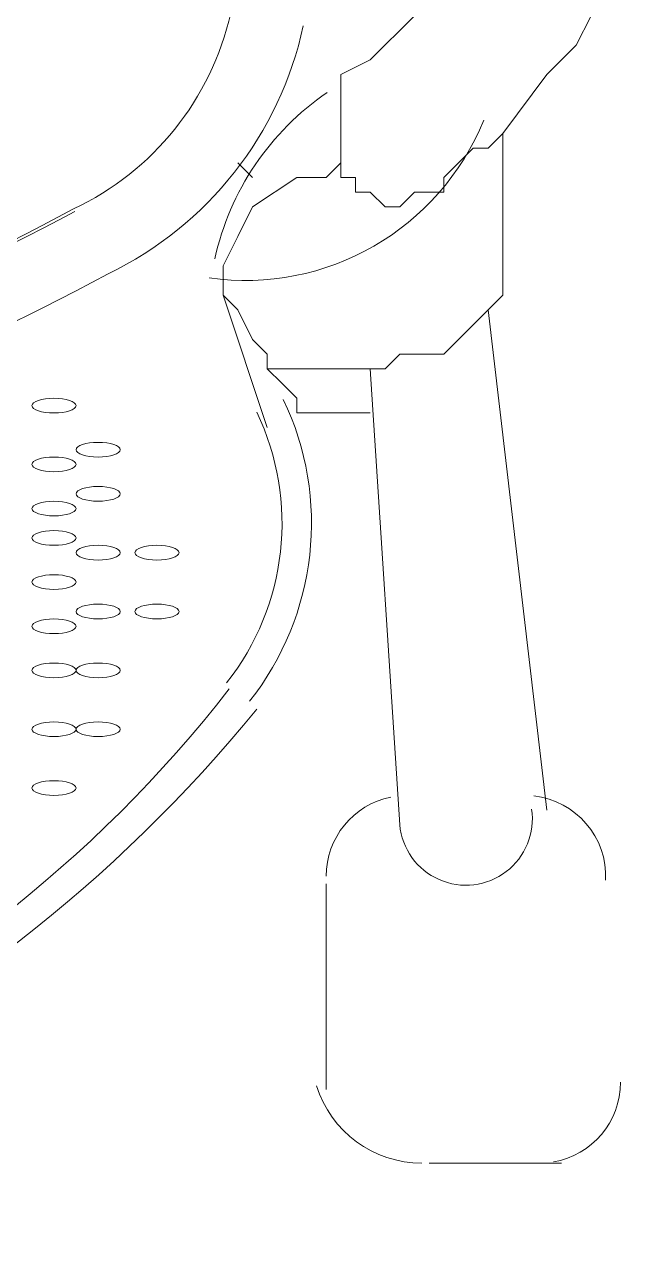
# Model space of a CAD drawing. Header units: metres. Extents: x 81 to 650, y -25 to 177.
# Drawn here: x 176.4138 to 176.5128, y 36.948 to 37.152 of the extents above; entities that cross this region are included whole.
import ezdxf

# ---------------------------------------------------------------- set-up
doc = ezdxf.new("R2010")
doc.units = ezdxf.units.M
doc.layers.add('AMOBLAMIENTO', color=253, linetype='Continuous')
doc.layers.add('PDF2_Geometría', color=7, linetype='Continuous', true_color=0x525252)

# ---------------------------------------------------------------- blocks, each defined once
blk = doc.blocks.new('Silla 1')
at = {"layer": 'PDF2_Geometría', "color": 8, "linetype": 'Continuous', "lineweight": 9}
for points in [[(-645.6034009190107, -3780.645797656489), (-645.6034009190107, -3780.64335205649), (-645.6034009190107, -3780.638460856489), (-645.6034009190107, -3780.636015256489), (-645.6034009190107, -3780.63112405649), (-645.5985097190107, -3780.62867845649), (-645.5911729190107, -3780.62134165649), (-645.5862817190107, -3780.616450456489), (-645.5838361190107, -3780.614004856489), (-645.5789449190107, -3780.614004856489), (-645.5740537190107, -3780.611559256489)], [(-645.5764993190107, -3780.64090645649), (-645.5691625190107, -3780.63112405649), (-645.5642713190107, -3780.626232856489), (-645.5618257190107, -3780.62134165649), (-645.5593801190107, -3780.61889605649)], [(-645.6180745190107, -3780.648243256489), (-645.6205201190107, -3780.645797656489)], [(-645.6156289190106, -3780.689818456489), (-645.6229657190107, -3780.667808056489)], [(-645.5691625190107, -3780.75340405649), (-645.5789449190107, -3780.670253656489)], [(-645.6156289190106, -3780.680036056489), (-645.6131833190107, -3780.682481656489), (-645.6107377190107, -3780.68492725649), (-645.6107377190107, -3780.68737285649), (-645.6082921190107, -3780.68737285649), (-645.6034009190107, -3780.68737285649), (-645.5985097190107, -3780.68737285649)], [(-645.6058465190107, -3780.799870456489), (-645.6058465190107, -3780.765632056489)], [(-645.5667169190107, -3780.812098456489), (-645.5887273190107, -3780.812098456489)]]:
    blk.add_lwpolyline(points, dxfattribs=at)
for points in [[(-645.7361843797147, -3780.686675322458, 0.06904268617255305), (-645.6476143344667, -3780.653888190409, -0.06904268617255305), (-645.7361843797147, -3780.686675322458, 0.06904268617255305), (-645.6478237022827, -3780.653448936193, 0.230203823045746), (-645.6217121533628, -3780.62093238533)], [(-645.7954663595707, -3780.704316266761, 0.03702395519679718), (-645.7335555553627, -3780.698617407361, 0.06904277544357453), (-645.6420784743067, -3780.664255382282, 0.2305320559252962), (-645.6096490112587, -3780.623015620778)], [(-645.5716961393488, -3780.753237771891, -1.02790315791986), (-645.5936185190106, -3780.755849656489), (-645.5985097190107, -3780.680036056489)], [(-646.0006019914027, -3780.733253559746, 0.2538010257354554), (-645.8115868988107, -3780.816237194282, 0.2538010257352337), (-645.6219518466187, -3780.733253559746)], [(-646.0027462690267, -3780.736602344281, 0.2278580694966209), (-645.8098134719706, -3780.826757382889, 0.2278580694966865), (-645.6173619689947, -3780.736602344281)]]:
    blk.add_lwpolyline(points, format="xyb", dxfattribs=at)
blk.add_lwpolyline([(-645.5764993190107, -3780.64090645649), (-645.5764993190107, -3780.66536245649), (-645.5764993190107, -3780.667808056489), (-645.5789449190107, -3780.670253656489), (-645.5838361190107, -3780.67514485649), (-645.5862817190107, -3780.677590456489), (-645.5911729190107, -3780.677590456489), (-645.5936185190106, -3780.677590456489), (-645.5960641190107, -3780.680036056489), (-645.5985097190107, -3780.680036056489), (-645.6034009190107, -3780.680036056489), (-645.6082921190107, -3780.680036056489), (-645.6156289190106, -3780.680036056489), (-645.6156289190106, -3780.677590456489), (-645.6180745190107, -3780.67514485649), (-645.6205201190107, -3780.670253656489), (-645.6229657190107, -3780.667808056489), (-645.6229657190107, -3780.66536245649), (-645.6229657190107, -3780.66291685649), (-645.6205201190107, -3780.658025656489), (-645.6180745190107, -3780.65313445649), (-645.6107377190107, -3780.648243256489), (-645.6058465190107, -3780.648243256489), (-645.6034009190107, -3780.645797656489), (-645.6034009190107, -3780.648243256489), (-645.6009553190107, -3780.648243256489), (-645.6009553190107, -3780.65068885649), (-645.5985097190107, -3780.65068885649), (-645.5960641190107, -3780.65313445649), (-645.5936185190106, -3780.65313445649), (-645.5911729190107, -3780.65068885649), (-645.5862817190107, -3780.65068885649), (-645.5862817190107, -3780.648243256489), (-645.5838361190107, -3780.645797656489), (-645.5813905190107, -3780.64335205649), (-645.5789449190107, -3780.64335205649)], close=True, dxfattribs=at)
for centre, radius, start, end in [((-645.5801677727409, -3780.671476427101), 0.0452435382261471, 124.3212610782145, 167.563499154439), ((-645.619297340257, -3780.622564445558), 0.04279801544091347, 261.9525491286323, 337.8845305626713), ((-645.6559812902708, -3780.705714870254), 0.04768917459651693, 321.6577184457224, 25.58718994622056), ((-645.6559813329263, -3780.705714875224), 0.04279800939940798, 321.657738813659, 25.58716853980913), ((-645.5923957335556, -3780.76440925407), 0.01345078545537189, 101.5740174143763, 180.0000103048978), ((-645.572830915681, -3780.764409246316), 0.01345079319678851, 357.3961639810364, 83.6993687172112), ((-645.5703853372514, -3780.798647653858), 0.01345081824057894, 279.8768008790285, 359.9999887889057), ((-645.5899501095741, -3780.793756452096), 0.01834200439344559, 197.3034382926337, 269.9999705224539)]:
    blk.add_arc(centre, radius, start, end, dxfattribs=at)
for points in [[(-645.6510901190107, -3780.68492725649), (-645.6531161274187, -3780.68492725649), (-645.6547585190107, -3780.685474728506), (-645.6547585190107, -3780.68615005649)], [(-645.6547585190107, -3780.68615005649), (-645.6547585190107, -3780.686825384474), (-645.6531161274187, -3780.68737285649), (-645.6510901190107, -3780.68737285649)], [(-645.6474217190107, -3780.68615005649), (-645.6474217190107, -3780.685474728506), (-645.6490641106027, -3780.68492725649), (-645.6510901190107, -3780.68492725649)], [(-645.6510901190107, -3780.68737285649), (-645.6490641106027, -3780.68737285649), (-645.6474217190107, -3780.686825384474), (-645.6474217190107, -3780.68615005649)], [(-645.6437533190107, -3780.692264056489), (-645.6457793274187, -3780.692264056489), (-645.6474217190107, -3780.692811528505), (-645.6474217190107, -3780.693486856489)], [(-645.6400849190107, -3780.693486856489), (-645.6400849190107, -3780.692811528505), (-645.6417273106027, -3780.692264056489), (-645.6437533190107, -3780.692264056489)], [(-645.6510901190107, -3780.69470965649), (-645.6531161274187, -3780.69470965649), (-645.6547585190107, -3780.695257128506), (-645.6547585190107, -3780.69593245649)], [(-645.6474217190107, -3780.69593245649), (-645.6474217190107, -3780.695257128506), (-645.6490641106027, -3780.69470965649), (-645.6510901190107, -3780.69470965649)], [(-645.6474217190107, -3780.693486856489), (-645.6474217190107, -3780.694162184473), (-645.6457793274187, -3780.69470965649), (-645.6437533190107, -3780.69470965649)], [(-645.6437533190107, -3780.69470965649), (-645.6417273106027, -3780.69470965649), (-645.6400849190107, -3780.694162184473), (-645.6400849190107, -3780.693486856489)], [(-645.6547585190107, -3780.69593245649), (-645.6547585190107, -3780.696607784474), (-645.6531161274187, -3780.69715525649), (-645.6510901190107, -3780.69715525649)], [(-645.6510901190107, -3780.69715525649), (-645.6490641106027, -3780.69715525649), (-645.6474217190107, -3780.696607784474), (-645.6474217190107, -3780.69593245649)], [(-645.6437533190107, -3780.699600856489), (-645.6457793274187, -3780.699600856489), (-645.6474217190107, -3780.700148328505), (-645.6474217190107, -3780.700823656489)], [(-645.6474217190107, -3780.700823656489), (-645.6474217190107, -3780.701498984473), (-645.6457793274187, -3780.702046456489), (-645.6437533190107, -3780.702046456489)], [(-645.6400849190107, -3780.700823656489), (-645.6400849190107, -3780.700148328505), (-645.6417273106027, -3780.699600856489), (-645.6437533190107, -3780.699600856489)], [(-645.6437533190107, -3780.702046456489), (-645.6417273106027, -3780.702046456489), (-645.6400849190107, -3780.701498984473), (-645.6400849190107, -3780.700823656489)], [(-645.6510901190107, -3780.702046456489), (-645.6531161274187, -3780.702046456489), (-645.6547585190107, -3780.702593928505), (-645.6547585190107, -3780.703269256489)], [(-645.6474217190107, -3780.703269256489), (-645.6474217190107, -3780.702593928505), (-645.6490641106027, -3780.702046456489), (-645.6510901190107, -3780.702046456489)], [(-645.6547585190107, -3780.703269256489), (-645.6547585190107, -3780.703944584473), (-645.6531161274187, -3780.704492056489), (-645.6510901190107, -3780.704492056489)], [(-645.6510901190107, -3780.704492056489), (-645.6490641106027, -3780.704492056489), (-645.6474217190107, -3780.703944584473), (-645.6474217190107, -3780.703269256489)], [(-645.6510901190107, -3780.70693765649), (-645.6531161274187, -3780.70693765649), (-645.6547585190107, -3780.707485128506), (-645.6547585190107, -3780.70816045649)], [(-645.6474217190107, -3780.70816045649), (-645.6474217190107, -3780.707485128506), (-645.6490641106027, -3780.70693765649), (-645.6510901190107, -3780.70693765649)], [(-645.6547585190107, -3780.70816045649), (-645.6547585190107, -3780.708835784474), (-645.6531161274187, -3780.70938325649), (-645.6510901190107, -3780.70938325649)], [(-645.6510901190107, -3780.70938325649), (-645.6490641106027, -3780.70938325649), (-645.6474217190107, -3780.708835784474), (-645.6474217190107, -3780.70816045649)], [(-645.6437533190107, -3780.70938325649), (-645.6457793274187, -3780.70938325649), (-645.6474217190107, -3780.709930728506), (-645.6474217190107, -3780.710606056489)], [(-645.6474217190107, -3780.710606056489), (-645.6474217190107, -3780.711281384473), (-645.6457793274187, -3780.711828856489), (-645.6437533190107, -3780.711828856489)], [(-645.6400849190107, -3780.710606056489), (-645.6400849190107, -3780.709930728506), (-645.6417273106027, -3780.70938325649), (-645.6437533190107, -3780.70938325649)], [(-645.6437533190107, -3780.711828856489), (-645.6417273106027, -3780.711828856489), (-645.6400849190107, -3780.711281384473), (-645.6400849190107, -3780.710606056489)], [(-645.6339709190107, -3780.70938325649), (-645.6359969274187, -3780.70938325649), (-645.6376393190106, -3780.709930728506), (-645.6376393190106, -3780.710606056489)], [(-645.6376393190106, -3780.710606056489), (-645.6376393190106, -3780.711281384473), (-645.6359969274187, -3780.711828856489), (-645.6339709190107, -3780.711828856489)], [(-645.6303025190107, -3780.710606056489), (-645.6303025190107, -3780.709930728506), (-645.6319449106027, -3780.70938325649), (-645.6339709190107, -3780.70938325649)], [(-645.6339709190107, -3780.711828856489), (-645.6319449106027, -3780.711828856489), (-645.6303025190107, -3780.711281384473), (-645.6303025190107, -3780.710606056489)], [(-645.6510901190107, -3780.714274456489), (-645.6531161274187, -3780.714274456489), (-645.6547585190107, -3780.714821928505), (-645.6547585190107, -3780.715497256489)], [(-645.6474217190107, -3780.715497256489), (-645.6474217190107, -3780.714821928505), (-645.6490641106027, -3780.714274456489), (-645.6510901190107, -3780.714274456489)], [(-645.6547585190107, -3780.715497256489), (-645.6547585190107, -3780.716172584473), (-645.6531161274187, -3780.71672005649), (-645.6510901190107, -3780.71672005649)], [(-645.6510901190107, -3780.71672005649), (-645.6490641106027, -3780.71672005649), (-645.6474217190107, -3780.716172584473), (-645.6474217190107, -3780.715497256489)], [(-645.6437533190107, -3780.71916565649), (-645.6457793274187, -3780.71916565649), (-645.6474217190107, -3780.719713128506), (-645.6474217190107, -3780.72038845649)], [(-645.6400849190107, -3780.72038845649), (-645.6400849190107, -3780.719713128506), (-645.6417273106027, -3780.71916565649), (-645.6437533190107, -3780.71916565649)], [(-645.6339709190107, -3780.71916565649), (-645.6359969274187, -3780.71916565649), (-645.6376393190106, -3780.719713128506), (-645.6376393190106, -3780.72038845649)], [(-645.6303025190107, -3780.72038845649), (-645.6303025190107, -3780.719713128506), (-645.6319449106027, -3780.71916565649), (-645.6339709190107, -3780.71916565649)], [(-645.6474217190107, -3780.72038845649), (-645.6474217190107, -3780.721063784474), (-645.6457793274187, -3780.721611256489), (-645.6437533190107, -3780.721611256489)], [(-645.6437533190107, -3780.721611256489), (-645.6417273106027, -3780.721611256489), (-645.6400849190107, -3780.721063784474), (-645.6400849190107, -3780.72038845649)], [(-645.6376393190106, -3780.72038845649), (-645.6376393190106, -3780.721063784474), (-645.6359969274187, -3780.721611256489), (-645.6339709190107, -3780.721611256489)], [(-645.6339709190107, -3780.721611256489), (-645.6319449106027, -3780.721611256489), (-645.6303025190107, -3780.721063784474), (-645.6303025190107, -3780.72038845649)], [(-645.6510901190107, -3780.721611256489), (-645.6531161274187, -3780.721611256489), (-645.6547585190107, -3780.722158728505), (-645.6547585190107, -3780.722834056489)], [(-645.6547585190107, -3780.722834056489), (-645.6547585190107, -3780.723509384473), (-645.6531161274187, -3780.724056856489), (-645.6510901190107, -3780.724056856489)], [(-645.6474217190107, -3780.722834056489), (-645.6474217190107, -3780.722158728505), (-645.6490641106027, -3780.721611256489), (-645.6510901190107, -3780.721611256489)], [(-645.6510901190107, -3780.724056856489), (-645.6490641106027, -3780.724056856489), (-645.6474217190107, -3780.723509384473), (-645.6474217190107, -3780.722834056489)], [(-645.6510901190107, -3780.72894805649), (-645.6531161274187, -3780.72894805649), (-645.6547585190107, -3780.729495528506), (-645.6547585190107, -3780.73017085649)], [(-645.6474217190107, -3780.73017085649), (-645.6474217190107, -3780.729495528506), (-645.6490641106027, -3780.72894805649), (-645.6510901190107, -3780.72894805649)], [(-645.6437533190107, -3780.72894805649), (-645.6457793274187, -3780.72894805649), (-645.6474217190107, -3780.729495528506), (-645.6474217190107, -3780.73017085649)], [(-645.6400849190107, -3780.73017085649), (-645.6400849190107, -3780.729495528506), (-645.6417273106027, -3780.72894805649), (-645.6437533190107, -3780.72894805649)], [(-645.6547585190107, -3780.73017085649), (-645.6547585190107, -3780.730846184474), (-645.6531161274187, -3780.73139365649), (-645.6510901190107, -3780.73139365649)], [(-645.6510901190107, -3780.73139365649), (-645.6490641106027, -3780.73139365649), (-645.6474217190107, -3780.730846184474), (-645.6474217190107, -3780.73017085649)], [(-645.6474217190107, -3780.73017085649), (-645.6474217190107, -3780.730846184474), (-645.6457793274187, -3780.73139365649), (-645.6437533190107, -3780.73139365649)], [(-645.6437533190107, -3780.73139365649), (-645.6417273106027, -3780.73139365649), (-645.6400849190107, -3780.730846184474), (-645.6400849190107, -3780.73017085649)], [(-645.6510901190107, -3780.73873045649), (-645.6531161274187, -3780.73873045649), (-645.6547585190107, -3780.739277928506), (-645.6547585190107, -3780.73995325649)], [(-645.6474217190107, -3780.73995325649), (-645.6474217190107, -3780.739277928506), (-645.6490641106027, -3780.73873045649), (-645.6510901190107, -3780.73873045649)], [(-645.6437533190107, -3780.73873045649), (-645.6457793274187, -3780.73873045649), (-645.6474217190107, -3780.739277928506), (-645.6474217190107, -3780.73995325649)], [(-645.6400849190107, -3780.73995325649), (-645.6400849190107, -3780.739277928506), (-645.6417273106027, -3780.73873045649), (-645.6437533190107, -3780.73873045649)], [(-645.6547585190107, -3780.73995325649), (-645.6547585190107, -3780.740628584474), (-645.6531161274187, -3780.74117605649), (-645.6510901190107, -3780.74117605649)], [(-645.6510901190107, -3780.74117605649), (-645.6490641106027, -3780.74117605649), (-645.6474217190107, -3780.740628584474), (-645.6474217190107, -3780.73995325649)], [(-645.6474217190107, -3780.73995325649), (-645.6474217190107, -3780.740628584474), (-645.6457793274187, -3780.74117605649), (-645.6437533190107, -3780.74117605649)], [(-645.6437533190107, -3780.74117605649), (-645.6417273106027, -3780.74117605649), (-645.6400849190107, -3780.740628584474), (-645.6400849190107, -3780.73995325649)], [(-645.6510901190107, -3780.748512856489), (-645.6531161274187, -3780.748512856489), (-645.6547585190107, -3780.749060328505), (-645.6547585190107, -3780.74973565649)], [(-645.6547585190107, -3780.74973565649), (-645.6547585190107, -3780.750410984474), (-645.6531161274187, -3780.75095845649), (-645.6510901190107, -3780.75095845649)], [(-645.6474217190107, -3780.74973565649), (-645.6474217190107, -3780.749060328505), (-645.6490641106027, -3780.748512856489), (-645.6510901190107, -3780.748512856489)], [(-645.6510901190107, -3780.75095845649), (-645.6490641106027, -3780.75095845649), (-645.6474217190107, -3780.750410984474), (-645.6474217190107, -3780.74973565649)]]:
    blk.add_open_spline(points, degree=3, dxfattribs=at)

msp = doc.modelspace()

# ---------------------------------------------------------------- block references
at = {"layer": 'AMOBLAMIENTO', "color": 1, "linetype": 'Continuous'}
msp.add_blockref('Silla 1', (822.0697334152132, 3817.774779757025), dxfattribs=at)

doc.saveas('drawing.dxf')
